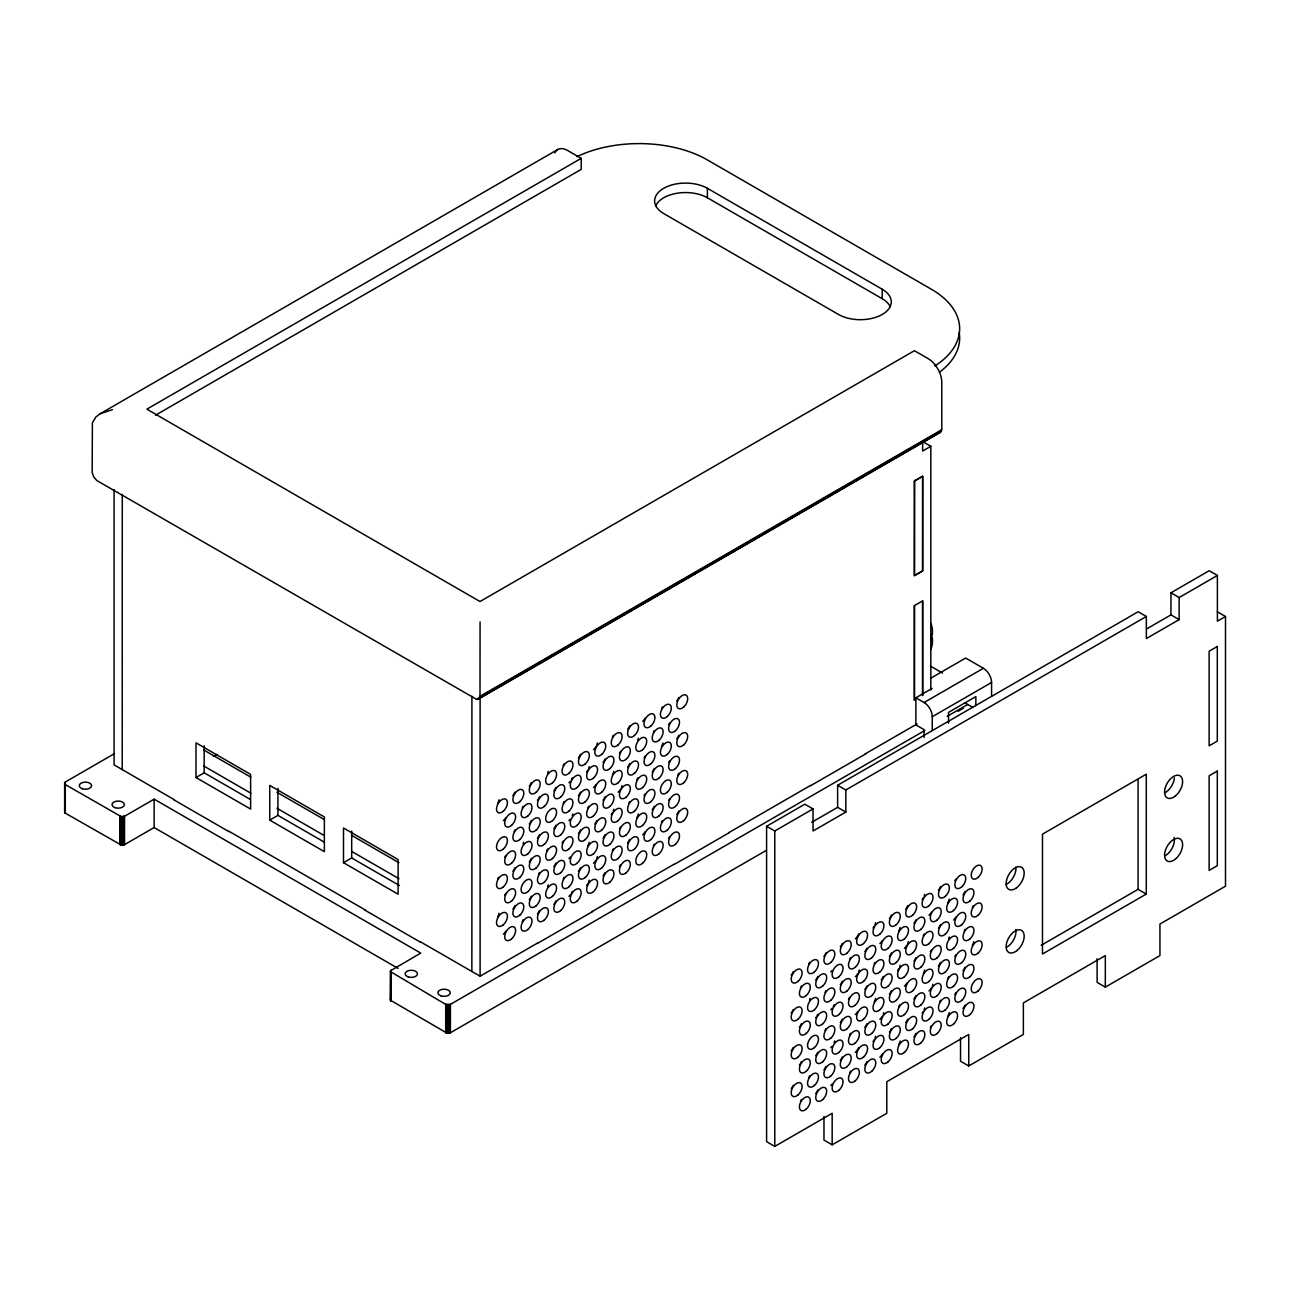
<?xml version="1.0" encoding="UTF-8"?>
<svg xmlns="http://www.w3.org/2000/svg" width="1290" height="1290" viewBox="0 0 1290 1290"><rect width="100%" height="100%" fill="white"/><g stroke="black" fill="none" stroke-linecap="round" stroke-linejoin="round"><path stroke-width="1.5" d="M557.828 149.463L100.152 413.751L95.815 417.025L92.396 422.846L92.171 472.414L93.718 476.945L96.863 480.557L476.687 699.422L478.929 698.729L480.009 696.342L480.074 621.941M823.971 1116.431L823.971 1140.086L832.163 1144.827L832.163 1113.286L774.79 1146.407L766.599 1141.666L766.599 826.261L804.847 804.186L813.039 808.911L813.039 830.986L845.821 812.071L845.821 789.98L1146.359 616.475L1146.359 638.55L1179.141 619.619L1179.141 597.544L1217.389 575.469L1217.389 621.2L1225.5 616.507L1225.5 886.182L1159.936 924.043L1159.936 955.584L1105.32 987.124L1097.113 982.383L1097.113 958.728M811.749 822.278L837.629 807.33L837.629 785.255L1138.167 611.734L1146.359 616.475M914.384 700.26L914.417 605.607L922.624 600.882L922.624 695.504L922.624 600.882M924.092 737.541L924.092 729.64L915.9 724.916L915.884 697.777L932.154 688.392M948.537 723.174L948.537 712.37L975.853 696.6L975.853 705.614M478.461 699.083L940.184 432.489L941.797 428.957L941.797 382.275A19.318 11.159 60 0 0 928.123 358.62L914.417 350.703L480.009 601.527L146.85 409.172L581.21 158.347L567.487 150.43A19.318 11.159 60 0 0 554.877 152.881M766.341 850.368L450.404 1032.758L447.05 1033.145L390.402 1000.218L390.66 970.693L420.734 953.084L154.139 799.171L124.904 816.038L121.179 816.618L64.79 784.256L65.629 781.821L114.439 753.65M390.37 999.927L391.176 998.573M65.016 810.668L65.306 813.151L121.179 845.014L124.533 844.627L154.139 827.551L398.078 968.403M155.558 415.17L581.21 169.377L581.21 158.347M213.479 756.456L216.946 754.44M195.983 777.531L250.615 809.072L250.615 774.371L195.983 742.83L195.983 777.531L204.175 772.807L250.276 799.413M480.009 696.342L941.748 429.747M479.88 697.068L941.603 430.489M476.687 699.422L941.377 431.134M477.332 699.438L941.055 431.682M269.739 820.118L324.37 851.658L324.37 816.957L269.739 785.417L269.739 820.118L277.931 815.377L324.032 841.999M930.816 689.844L930.816 446.324L922.656 451.032L922.656 441.099M343.495 862.688L398.11 894.228L398.11 859.543L343.495 828.003L343.495 862.688L351.686 857.963L399.481 885.553M931.219 677.927L965.662 658.045L983.383 668.284A11.594 6.692 60 0 1 991.575 682.475L991.575 696.261M915.884 697.777L924.075 702.518L983.383 668.284M419.976 941.539L480.106 976.207L537.462 943.103M592.094 911.546L674.041 864.236M728.673 832.695L810.62 785.384M865.251 753.844L917.013 723.964M537.462 943.409L592.642 911.546M674.041 864.558L729.221 832.695M810.62 785.707L865.8 753.844M932.267 730.495L932.267 716.708L991.575 682.475M947.199 716.321L967.694 704.501L972.579 707.323M924.914 730.446L450.404 1004.378L445.308 1004.184L390.37 971.547M958.035 711.322L963.259 708.307M1146.794 628.827L1170.949 614.895L1170.949 592.803L1209.181 570.728L1217.389 575.469M766.599 826.261L774.79 830.986L813.039 808.911M1041.207 945.28L1138.086 889.342L1146.278 894.067L1146.278 774.21L1042.481 834.146L1042.481 954.003L1146.278 894.067M832.163 1144.827L886.794 1113.286L886.794 1081.746L968.742 1034.435L968.742 1065.975L960.534 1061.235L960.534 1037.579M968.742 1065.975L1023.373 1034.435L1023.373 1002.894L1105.32 955.584L1105.32 987.124M100.152 413.751L112.407 409.672M940.184 432.489L938.411 432.843M707.388 188.308L882.215 289.25A30.912 17.834 0 0 1 882.215 314.47A30.912 17.834 0 0 1 838.5 314.47L663.689 213.543A30.912 17.834 0 0 1 663.689 188.308A30.912 17.834 0 0 1 707.388 188.308L707.388 197.773L882.215 298.7A30.912 17.834 0 0 1 890.213 306.697M922.624 441.599L930.816 446.324M1217.308 611.783L1225.5 616.507M1170.949 592.803L1179.141 597.544M1170.949 614.895L1179.141 619.619M930.364 666.027L942.506 673.041M964.452 702.631L967.694 704.501M837.629 785.255L845.821 789.98M837.629 807.33L845.821 812.071M203.739 749.99L250.792 777.16M276.931 792.254L323.983 819.408M351.864 835.501L398.9 862.671M203.836 766.034L250.873 793.205M277.011 808.298L324.064 835.452M351.944 851.561L398.997 878.716M174.134 799.606L114.084 764.889L114.084 489.652M228.765 831.147L365.344 909.998M173.795 799.8L228.975 831.663M365.006 910.192L420.185 942.055M1138.086 779.466L1138.086 889.342M914.417 605.607L914.417 700.228M882.215 289.25L882.215 298.7M774.79 830.986L774.79 1146.407M480.106 696.955L480.106 976.207M471.914 696.245L471.866 971.499M450.404 1004.378L450.404 1032.758M449.984 1004.539L449.984 1032.919M449.533 1004.668L449.533 1033.048M449.049 1004.765L449.049 1033.145M448.549 1004.813L448.549 1033.209M448.049 1004.846L448.049 1033.226M447.549 1004.813L447.549 1033.209M447.05 1004.765L447.05 1033.145M446.566 1004.668L446.566 1033.048M446.114 1004.539L446.114 1032.919M445.695 1004.378L445.695 1032.758M391.176 970.177L391.176 1001.282M390.886 970.419L390.886 1001.04M390.499 970.967L390.499 1000.508M351.686 830.97L351.686 857.963M277.931 788.4L277.931 815.377M204.175 745.813L204.175 772.807M154.139 799.171L154.139 827.551M124.533 816.231L124.533 844.627M124.098 816.393L124.098 844.789M123.647 816.522L123.647 844.918M123.179 816.618L123.179 845.014M122.679 816.683L122.679 845.063M122.276 494.393L122.227 769.646M122.179 816.699L122.179 845.079M121.663 816.683L121.663 845.063M121.179 816.618L121.179 845.014M120.696 816.522L120.696 844.918M120.244 816.393L120.244 844.789M119.825 816.231L119.825 844.627M65.306 784.755L65.306 813.151M65.016 782.288L65.016 812.91M64.79 782.546L64.79 812.635M64.629 782.82L64.629 812.361M924.075 702.518A11.594 6.692 60 0 1 932.267 716.708M932.219 637.695A65.677 37.91 0 0 1 930.912 649.193M930.912 623.328A65.677 37.91 0 0 1 930.912 639.743M678.782 697.503A7.724 4.467 -60 0 1 676.782 700.954M669.72 722.964A7.724 4.467 -60 0 1 668.591 724.609M662.383 706.952A7.724 4.467 -60 0 1 661.528 708.774M654.191 730.608A7.724 4.467 -60 0 1 653.321 732.43M645.129 718.224A7.724 4.467 -60 0 1 642.678 721.271M638.356 738.235A7.724 4.467 -60 0 1 637.808 740.073M629.617 725.883A7.724 4.467 -60 0 1 627.617 729.35M620.554 751.344A7.724 4.467 -60 0 1 619.41 753.005M605.026 759.004A7.724 4.467 -60 0 1 603.027 762.471M613.218 735.348A7.724 4.467 -60 0 1 612.347 737.154M589.175 766.631A7.724 4.467 -60 0 1 588.643 768.469M587.772 770.275A7.724 4.467 -60 0 1 586.644 771.92M597.383 742.976A7.724 4.467 -60 0 1 596.835 744.814M595.964 746.62A7.724 4.467 -60 0 1 593.513 749.667M580.435 754.263A7.724 4.467 -60 0 1 578.436 757.73M572.244 777.935A7.724 4.467 -60 0 1 571.373 779.74M570.245 781.385A7.724 4.467 -60 0 1 568.938 782.788M555.861 787.384A7.724 4.467 -60 0 1 553.862 790.851M564.053 763.728A7.724 4.467 -60 0 1 563.182 765.534M539.462 796.849A7.724 4.467 -60 0 1 537.462 800.316M548.218 771.356A7.724 4.467 -60 0 1 547.669 773.194M531.27 782.659A7.724 4.467 -60 0 1 529.271 786.126M523.079 806.315A7.724 4.467 -60 0 1 522.208 808.121M514.887 792.125A7.724 4.467 -60 0 1 512.888 795.575M505.825 817.586A7.724 4.467 -60 0 1 503.374 820.634M499.037 799.752A7.724 4.467 -60 0 1 497.634 803.396M505.825 855.431A7.724 4.467 -60 0 1 504.696 857.092M514.887 829.97A7.724 4.467 -60 0 1 514.017 831.776M523.627 842.322A7.724 4.467 -60 0 1 523.079 844.16M531.27 820.505A7.724 4.467 -60 0 1 529.271 823.971M539.462 834.694A7.724 4.467 -60 0 1 537.462 838.161M555.861 825.245A7.724 4.467 -60 0 1 553.862 828.696M564.053 801.59A7.724 4.467 -60 0 1 563.182 803.396M572.792 813.942A7.724 4.467 -60 0 1 572.244 815.78M570.245 819.247A7.724 4.467 -60 0 1 568.938 820.634M580.435 792.125A7.724 4.467 -60 0 1 578.436 795.591M588.643 806.315A7.724 4.467 -60 0 1 587.772 808.121M595.964 784.465A7.724 4.467 -60 0 1 593.513 787.513M605.026 796.849A7.724 4.467 -60 0 1 603.027 800.316M613.766 771.356A7.724 4.467 -60 0 1 612.347 775M621.957 785.546A7.724 4.467 -60 0 1 621.409 787.384M620.554 789.19A7.724 4.467 -60 0 1 618.104 792.237M629.617 763.728A7.724 4.467 -60 0 1 627.617 767.195M637.808 777.935A7.724 4.467 -60 0 1 636.938 779.74M645.129 756.085A7.724 4.467 -60 0 1 644 757.73M654.191 768.469A7.724 4.467 -60 0 1 652.192 771.936M662.931 742.976A7.724 4.467 -60 0 1 661.528 746.62M669.72 760.81A7.724 4.467 -60 0 1 668.591 762.471M678.782 735.348A7.724 4.467 -60 0 1 676.782 738.815M498.504 877.281A7.724 4.467 -60 0 1 497.634 879.087M505.825 893.277A7.724 4.467 -60 0 1 504.696 894.938M514.887 867.815A7.724 4.467 -60 0 1 512.888 871.282M531.27 858.35A7.724 4.467 -60 0 1 529.271 861.817M539.462 872.556A7.724 4.467 -60 0 1 538.607 874.362M547.669 848.901A7.724 4.467 -60 0 1 546.799 850.707M555.861 863.091A7.724 4.467 -60 0 1 553.862 866.558M563.182 841.241A7.724 4.467 -60 0 1 562.053 842.902M570.245 857.092A7.724 4.467 -60 0 1 568.938 858.479M580.435 829.97A7.724 4.467 -60 0 1 578.436 833.437M589.175 842.322A7.724 4.467 -60 0 1 587.772 845.966M596.835 820.505A7.724 4.467 -60 0 1 594.835 823.971M605.026 834.694A7.724 4.467 -60 0 1 603.027 838.161M613.766 809.201A7.724 4.467 -60 0 1 613.218 811.039M612.347 812.845A7.724 4.467 -60 0 1 611.218 814.506M620.554 827.051A7.724 4.467 -60 0 1 619.41 828.696M629.617 801.59A7.724 4.467 -60 0 1 628.746 803.396M638.356 813.942A7.724 4.467 -60 0 1 636.938 817.586M645.129 793.931A7.724 4.467 -60 0 1 644 795.591M654.191 806.315A7.724 4.467 -60 0 1 652.192 809.781M669.72 798.655A7.724 4.467 -60 0 1 668.591 800.316M678.782 773.194A7.724 4.467 -60 0 1 677.911 775M499.037 913.288A7.724 4.467 -60 0 1 497.634 916.932M505.825 931.138A7.724 4.467 -60 0 1 503.374 934.186M514.887 905.661A7.724 4.467 -60 0 1 512.888 909.127M523.079 919.867A7.724 4.467 -60 0 1 522.208 921.673M531.27 896.211A7.724 4.467 -60 0 1 529.271 899.662M539.462 910.401A7.724 4.467 -60 0 1 537.462 913.868M548.218 884.908A7.724 4.467 -60 0 1 547.669 886.746M555.861 900.936A7.724 4.467 -60 0 1 553.862 904.403M564.053 877.281A7.724 4.467 -60 0 1 563.182 879.087M572.244 891.471A7.724 4.467 -60 0 1 571.373 893.277M570.245 894.938A7.724 4.467 -60 0 1 568.938 896.324M580.435 867.815A7.724 4.467 -60 0 1 578.436 871.282M589.175 880.183A7.724 4.467 -60 0 1 588.643 882.005M587.772 883.827A7.724 4.467 -60 0 1 586.644 885.472M597.383 856.528A7.724 4.467 -60 0 1 596.835 858.35M595.964 860.172A7.724 4.467 -60 0 1 593.513 863.204M605.026 872.556A7.724 4.467 -60 0 1 603.027 876.007M613.218 848.901A7.724 4.467 -60 0 1 612.347 850.707M620.554 864.897A7.724 4.467 -60 0 1 619.41 866.558M629.617 839.435A7.724 4.467 -60 0 1 627.617 842.902M645.129 831.776A7.724 4.467 -60 0 1 642.678 834.824M654.191 844.16A7.724 4.467 -60 0 1 653.321 845.966M662.383 820.505A7.724 4.467 -60 0 1 661.528 822.31M669.72 836.517A7.724 4.467 -60 0 1 668.591 838.161M678.782 811.039A7.724 4.467 -60 0 1 676.782 814.506M655.691 205.771A30.912 17.834 0 0 1 707.388 197.773M934.847 365.973A96.589 55.76 0 0 0 931.364 289.234L707.388 159.928A96.573 55.76 0 0 0 577.033 156.638M959.18 332.659A96.589 55.76 0 0 1 939.701 372.068M1015.811 929.51A12.755 7.353 -60 0 1 1006.394 947.376M1174.126 837.5A12.755 7.353 -60 0 1 1165.37 855.609M1174.384 777.806A12.755 7.353 -60 0 1 1164.628 792.915M1015.907 867.025A12.755 7.353 -60 0 1 1005.829 884.553M793.189 971.773A7.724 4.467 -60 0 1 791.189 975.24M809.556 962.324A7.724 4.467 -60 0 1 808.685 964.13M825.906 952.875A7.724 4.467 -60 0 1 823.907 956.342M875.555 922.689A7.724 4.467 -60 0 1 875.007 924.527M874.136 926.333A7.724 4.467 -60 0 1 873.007 927.994M891.374 915.078A7.724 4.467 -60 0 1 889.374 918.544M907.741 905.628A7.724 4.467 -60 0 1 905.741 909.095M891.374 990.785A7.724 4.467 -60 0 1 889.374 994.251M875.555 998.395A7.724 4.467 -60 0 1 874.136 1002.04M858.64 933.976A7.724 4.467 -60 0 1 855.318 938.83M842.273 943.425A7.724 4.467 -60 0 1 840.274 946.892M940.458 886.746A7.724 4.467 -60 0 1 938.459 890.197M801.38 1023.808A7.724 4.467 -60 0 1 799.381 1027.275M875.007 962.372A7.724 4.467 -60 0 1 874.136 964.194M793.189 1047.464A7.724 4.467 -60 0 1 791.189 1050.931M955.955 879.103A7.724 4.467 -60 0 1 954.826 880.748M817.747 1014.359A7.724 4.467 -60 0 1 815.748 1017.826M849.61 997.283A7.724 4.467 -60 0 1 848.481 998.928M834.114 1004.91A7.724 4.467 -60 0 1 833.243 1006.732M832.115 1008.377A7.724 4.467 -60 0 1 830.792 1009.764M900.114 965.291A7.724 4.467 -60 0 1 899.565 967.129M898.695 968.935A7.724 4.467 -60 0 1 897.566 970.596M866.832 986.028A7.724 4.467 -60 0 1 864.832 989.478M915.932 957.68A7.724 4.467 -60 0 1 913.933 961.147M931.428 950.037A7.724 4.467 -60 0 1 930.3 951.698M883.199 976.578A7.724 4.467 -60 0 1 881.199 980.029M949.198 936.943A7.724 4.467 -60 0 1 948.666 938.781M965.017 929.332A7.724 4.467 -60 0 1 964.162 931.138M842.273 1019.132A7.724 4.467 -60 0 1 840.274 1022.583M857.769 1011.489A7.724 4.467 -60 0 1 855.318 1014.537M908.289 941.652A7.724 4.467 -60 0 1 907.741 943.49M906.87 945.296A7.724 4.467 -60 0 1 904.419 948.344M810.088 998.331A7.724 4.467 -60 0 1 809.556 1000.169M825.906 990.72A7.724 4.467 -60 0 1 825.052 992.526M842.273 981.271A7.724 4.467 -60 0 1 840.274 984.738M859.188 969.983A7.724 4.467 -60 0 1 858.64 971.821M857.769 973.627A7.724 4.467 -60 0 1 855.318 976.675M882.328 940.539A7.724 4.467 -60 0 1 879.877 943.57M866.832 948.166A7.724 4.467 -60 0 1 864.832 951.633M850.481 957.615A7.724 4.467 -60 0 1 849.61 959.421M940.458 924.591A7.724 4.467 -60 0 1 938.459 928.058M955.955 916.948A7.724 4.467 -60 0 1 953.52 919.996M825.906 1028.565A7.724 4.467 -60 0 1 825.052 1030.388M973.192 905.693A7.724 4.467 -60 0 1 972.321 907.499M793.189 1009.619A7.724 4.467 -60 0 1 791.189 1013.085M891.374 952.939A7.724 4.467 -60 0 1 889.374 956.39M924.108 934.041A7.724 4.467 -60 0 1 923.237 935.847M801.38 985.963A7.724 4.467 -60 0 1 800.51 987.769M817.747 976.514A7.724 4.467 -60 0 1 815.748 979.981M832.115 970.532A7.724 4.467 -60 0 1 830.792 971.918M900.114 927.445A7.724 4.467 -60 0 1 898.695 931.09M915.932 919.835A7.724 4.467 -60 0 1 913.933 923.285M931.428 912.191A7.724 4.467 -60 0 1 928.977 915.239M924.64 894.357A7.724 4.467 -60 0 1 924.108 896.179M923.237 898.001A7.724 4.467 -60 0 1 922.108 899.646M949.198 899.098A7.724 4.467 -60 0 1 947.795 902.742M965.017 891.487A7.724 4.467 -60 0 1 963.017 894.954M906.87 983.141A7.724 4.467 -60 0 1 904.419 986.189M924.64 970.048A7.724 4.467 -60 0 1 923.237 973.692M940.458 962.437A7.724 4.467 -60 0 1 938.459 965.904M955.955 954.793A7.724 4.467 -60 0 1 954.826 956.454M973.74 941.7A7.724 4.467 -60 0 1 972.321 945.344M965.017 967.178A7.724 4.467 -60 0 1 963.017 970.644M948.666 976.627A7.724 4.467 -60 0 1 947.795 978.433M932.847 984.238A7.724 4.467 -60 0 1 932.299 986.076M931.428 987.882A7.724 4.467 -60 0 1 928.977 990.93M915.932 995.525A7.724 4.467 -60 0 1 913.933 998.992M899.565 1004.975A7.724 4.467 -60 0 1 898.695 1006.781M883.747 1012.586A7.724 4.467 -60 0 1 883.199 1014.424M882.328 1016.23A7.724 4.467 -60 0 1 879.877 1019.277M866.832 1023.873A7.724 4.467 -60 0 1 864.832 1027.34M850.481 1033.322A7.724 4.467 -60 0 1 849.61 1035.128M834.662 1040.933A7.724 4.467 -60 0 1 834.114 1042.772M832.115 1046.222A7.724 4.467 -60 0 1 830.792 1047.625M817.747 1052.221A7.724 4.467 -60 0 1 815.748 1055.671M801.38 1061.67A7.724 4.467 -60 0 1 799.381 1065.121M793.189 1085.325A7.724 4.467 -60 0 1 791.189 1088.776M809.556 1075.876A7.724 4.467 -60 0 1 808.685 1077.682M825.906 1066.427A7.724 4.467 -60 0 1 823.907 1069.894M842.273 1056.978A7.724 4.467 -60 0 1 840.274 1060.445M858.64 1047.528A7.724 4.467 -60 0 1 855.318 1052.382M875.555 1036.241A7.724 4.467 -60 0 1 875.007 1038.079M874.136 1039.885A7.724 4.467 -60 0 1 873.007 1041.546M891.374 1028.63A7.724 4.467 -60 0 1 889.374 1032.097M907.741 1019.181A7.724 4.467 -60 0 1 905.741 1022.648M924.64 1007.893A7.724 4.467 -60 0 1 924.108 1009.731M923.237 1011.537A7.724 4.467 -60 0 1 922.108 1013.198M940.458 1000.282A7.724 4.467 -60 0 1 939.604 1002.088M955.955 992.639A7.724 4.467 -60 0 1 954.826 994.3M965.017 1005.039A7.724 4.467 -60 0 1 963.017 1008.49M949.198 1012.65A7.724 4.467 -60 0 1 947.795 1016.294M931.428 1025.744A7.724 4.467 -60 0 1 930.3 1027.388M915.932 1033.371A7.724 4.467 -60 0 1 913.933 1036.838M900.114 1040.982A7.724 4.467 -60 0 1 898.695 1044.626M882.328 1054.075A7.724 4.467 -60 0 1 879.877 1057.123M866.832 1061.718A7.724 4.467 -60 0 1 864.832 1065.185M850.481 1071.168A7.724 4.467 -60 0 1 849.61 1072.974M832.115 1084.084A7.724 4.467 -60 0 1 830.792 1085.47M817.747 1090.066A7.724 4.467 -60 0 1 815.748 1093.533M801.38 1099.515A7.724 4.467 -60 0 1 800.51 1101.321M914.481 480.976L914.433 575.63L922.624 570.906L922.673 476.252L914.481 480.976L914.417 575.646L922.624 570.906L922.624 476.284L914.417 481.025M1217.308 646.484L1209.117 651.208L1209.117 745.83L1217.308 741.105L1217.308 646.484M1217.308 771.065L1209.117 775.79L1209.117 870.411L1217.308 865.687L1217.308 771.065M115.116 807.701A6.176 3.564 0 0 0 124.388 804.605A6.176 3.564 0 0 0 115.116 801.525A6.176 3.564 0 0 0 115.116 807.701M82.35 788.771A6.176 3.564 0 0 0 91.622 785.691A6.176 3.564 0 0 0 82.35 782.595A6.176 3.564 0 0 0 82.35 788.771M441.003 995.848A6.176 3.564 0 0 0 450.275 992.752A6.176 3.564 0 0 0 441.003 989.656A6.176 3.564 0 0 0 441.003 995.848M408.221 976.917A6.176 3.564 0 0 0 417.492 973.821A6.176 3.564 0 0 0 408.221 970.741A6.176 3.564 0 0 0 408.221 976.917M683.652 707.081A7.724 4.467 -60 0 0 686.103 695.116A7.724 4.467 -60 0 0 676.96 703.227A7.724 4.467 -60 0 0 683.652 707.081M667.269 716.547A7.724 4.467 -60 0 0 669.72 704.582A7.724 4.467 -60 0 0 660.577 712.677A7.724 4.467 -60 0 0 667.269 716.547M650.87 726.012A7.724 4.467 -60 0 0 653.321 714.047A7.724 4.467 -60 0 0 644.194 722.142A7.724 4.467 -60 0 0 650.87 726.012M634.487 735.477A7.724 4.467 -60 0 0 636.938 723.497A7.724 4.467 -60 0 0 627.795 731.607A7.724 4.467 -60 0 0 634.487 735.477M618.104 744.927A7.724 4.467 -60 0 0 620.554 732.962A7.724 4.467 -60 0 0 611.412 741.073A7.724 4.467 -60 0 0 618.104 744.927M601.704 754.392A7.724 4.467 -60 0 0 604.155 742.427A7.724 4.467 -60 0 0 595.013 750.538A7.724 4.467 -60 0 0 601.704 754.392M585.321 763.857A7.724 4.467 -60 0 0 587.772 751.893A7.724 4.467 -60 0 0 578.63 759.987A7.724 4.467 -60 0 0 585.321 763.857M568.938 773.323A7.724 4.467 -60 0 0 571.373 761.358A7.724 4.467 -60 0 0 562.247 769.453A7.724 4.467 -60 0 0 568.938 773.323M552.539 782.788A7.724 4.467 -60 0 0 554.99 770.807A7.724 4.467 -60 0 0 545.847 778.918A7.724 4.467 -60 0 0 552.539 782.788M536.156 792.237A7.724 4.467 -60 0 0 538.607 780.273A7.724 4.467 -60 0 0 529.464 788.384A7.724 4.467 -60 0 0 536.156 792.237M519.757 801.703A7.724 4.467 -60 0 0 522.208 789.738A7.724 4.467 -60 0 0 513.065 797.849A7.724 4.467 -60 0 0 519.757 801.703M503.374 811.168A7.724 4.467 -60 0 0 505.825 799.203A7.724 4.467 -60 0 0 496.682 807.298A7.724 4.467 -60 0 0 503.374 811.168M511.566 825.358A7.724 4.467 -60 0 0 514.017 813.393A7.724 4.467 -60 0 0 504.874 821.504A7.724 4.467 -60 0 0 511.566 825.358M527.965 815.893A7.724 4.467 -60 0 0 530.4 803.928A7.724 4.467 -60 0 0 521.273 812.039A7.724 4.467 -60 0 0 527.965 815.893M544.348 806.444A7.724 4.467 -60 0 0 546.799 794.463A7.724 4.467 -60 0 0 537.656 802.574A7.724 4.467 -60 0 0 544.348 806.444M560.731 796.978A7.724 4.467 -60 0 0 563.182 785.013A7.724 4.467 -60 0 0 554.039 793.108A7.724 4.467 -60 0 0 560.731 796.978M577.13 787.513A7.724 4.467 -60 0 0 579.581 775.548A7.724 4.467 -60 0 0 570.438 783.643A7.724 4.467 -60 0 0 577.13 787.513M593.513 778.047A7.724 4.467 -60 0 0 595.964 766.083A7.724 4.467 -60 0 0 586.821 774.194A7.724 4.467 -60 0 0 593.513 778.047M609.912 768.582A7.724 4.467 -60 0 0 612.347 756.617A7.724 4.467 -60 0 0 603.22 764.728A7.724 4.467 -60 0 0 609.912 768.582M626.295 759.133A7.724 4.467 -60 0 0 628.746 747.152A7.724 4.467 -60 0 0 619.603 755.263A7.724 4.467 -60 0 0 626.295 759.133M642.678 749.667A7.724 4.467 -60 0 0 645.129 737.703A7.724 4.467 -60 0 0 635.986 745.797A7.724 4.467 -60 0 0 642.678 749.667M659.077 740.202A7.724 4.467 -60 0 0 661.528 728.237A7.724 4.467 -60 0 0 652.385 736.332A7.724 4.467 -60 0 0 659.077 740.202M675.46 730.737A7.724 4.467 -60 0 0 677.911 718.772A7.724 4.467 -60 0 0 668.768 726.883A7.724 4.467 -60 0 0 675.46 730.737M683.652 744.927A7.724 4.467 -60 0 0 686.103 732.962A7.724 4.467 -60 0 0 676.96 741.073A7.724 4.467 -60 0 0 683.652 744.927M667.269 754.392A7.724 4.467 -60 0 0 669.72 742.427A7.724 4.467 -60 0 0 660.577 750.538A7.724 4.467 -60 0 0 667.269 754.392M650.87 763.857A7.724 4.467 -60 0 0 653.321 751.893A7.724 4.467 -60 0 0 644.194 759.987A7.724 4.467 -60 0 0 650.87 763.857M634.487 773.323A7.724 4.467 -60 0 0 636.938 761.358A7.724 4.467 -60 0 0 627.795 769.453A7.724 4.467 -60 0 0 634.487 773.323M618.104 782.788A7.724 4.467 -60 0 0 620.554 770.807A7.724 4.467 -60 0 0 611.412 778.918A7.724 4.467 -60 0 0 618.104 782.788M601.704 792.237A7.724 4.467 -60 0 0 604.155 780.273A7.724 4.467 -60 0 0 595.013 788.384A7.724 4.467 -60 0 0 601.704 792.237M585.321 801.703A7.724 4.467 -60 0 0 587.772 789.738A7.724 4.467 -60 0 0 578.63 797.849A7.724 4.467 -60 0 0 585.321 801.703M568.938 811.168A7.724 4.467 -60 0 0 571.373 799.203A7.724 4.467 -60 0 0 562.247 807.298A7.724 4.467 -60 0 0 568.938 811.168M552.539 820.634A7.724 4.467 -60 0 0 554.99 808.669A7.724 4.467 -60 0 0 545.847 816.764A7.724 4.467 -60 0 0 552.539 820.634M536.156 830.099A7.724 4.467 -60 0 0 538.607 818.118A7.724 4.467 -60 0 0 529.464 826.229A7.724 4.467 -60 0 0 536.156 830.099M519.757 839.548A7.724 4.467 -60 0 0 522.208 827.583A7.724 4.467 -60 0 0 513.065 835.694A7.724 4.467 -60 0 0 519.757 839.548M503.374 849.014A7.724 4.467 -60 0 0 505.825 837.049A7.724 4.467 -60 0 0 496.682 845.16A7.724 4.467 -60 0 0 503.374 849.014M511.566 863.204A7.724 4.467 -60 0 0 514.017 851.239A7.724 4.467 -60 0 0 504.874 859.35A7.724 4.467 -60 0 0 511.566 863.204M527.965 853.754A7.724 4.467 -60 0 0 530.4 841.773A7.724 4.467 -60 0 0 521.273 849.884A7.724 4.467 -60 0 0 527.965 853.754M544.348 844.289A7.724 4.467 -60 0 0 546.799 832.324A7.724 4.467 -60 0 0 537.656 840.419A7.724 4.467 -60 0 0 544.348 844.289M560.731 834.824A7.724 4.467 -60 0 0 563.182 822.859A7.724 4.467 -60 0 0 554.039 830.954A7.724 4.467 -60 0 0 560.731 834.824M577.13 825.358A7.724 4.467 -60 0 0 579.581 813.393A7.724 4.467 -60 0 0 570.438 821.504A7.724 4.467 -60 0 0 577.13 825.358M593.513 815.893A7.724 4.467 -60 0 0 595.964 803.928A7.724 4.467 -60 0 0 586.821 812.039A7.724 4.467 -60 0 0 593.513 815.893M609.912 806.444A7.724 4.467 -60 0 0 612.347 794.463A7.724 4.467 -60 0 0 603.22 802.574A7.724 4.467 -60 0 0 609.912 806.444M626.295 796.978A7.724 4.467 -60 0 0 628.746 785.013A7.724 4.467 -60 0 0 619.603 793.108A7.724 4.467 -60 0 0 626.295 796.978M642.678 787.513A7.724 4.467 -60 0 0 645.129 775.548A7.724 4.467 -60 0 0 635.986 783.643A7.724 4.467 -60 0 0 642.678 787.513M659.077 778.047A7.724 4.467 -60 0 0 661.528 766.083A7.724 4.467 -60 0 0 652.385 774.194A7.724 4.467 -60 0 0 659.077 778.047M675.46 768.582A7.724 4.467 -60 0 0 677.911 756.617A7.724 4.467 -60 0 0 668.768 764.728A7.724 4.467 -60 0 0 675.46 768.582M683.652 782.788A7.724 4.467 -60 0 0 686.103 770.807A7.724 4.467 -60 0 0 676.96 778.918A7.724 4.467 -60 0 0 683.652 782.788M667.269 792.237A7.724 4.467 -60 0 0 669.72 780.273A7.724 4.467 -60 0 0 660.577 788.384A7.724 4.467 -60 0 0 667.269 792.237M650.87 801.703A7.724 4.467 -60 0 0 653.321 789.738A7.724 4.467 -60 0 0 644.194 797.849A7.724 4.467 -60 0 0 650.87 801.703M634.487 811.168A7.724 4.467 -60 0 0 636.938 799.203A7.724 4.467 -60 0 0 627.795 807.298A7.724 4.467 -60 0 0 634.487 811.168M618.104 820.634A7.724 4.467 -60 0 0 620.554 808.669A7.724 4.467 -60 0 0 611.412 816.764A7.724 4.467 -60 0 0 618.104 820.634M601.704 830.099A7.724 4.467 -60 0 0 604.155 818.118A7.724 4.467 -60 0 0 595.013 826.229A7.724 4.467 -60 0 0 601.704 830.099M585.321 839.548A7.724 4.467 -60 0 0 587.772 827.583A7.724 4.467 -60 0 0 578.63 835.694A7.724 4.467 -60 0 0 585.321 839.548M568.938 849.014A7.724 4.467 -60 0 0 571.373 837.049A7.724 4.467 -60 0 0 562.247 845.16A7.724 4.467 -60 0 0 568.938 849.014M552.539 858.479A7.724 4.467 -60 0 0 554.99 846.514A7.724 4.467 -60 0 0 545.847 854.609A7.724 4.467 -60 0 0 552.539 858.479M536.156 867.944A7.724 4.467 -60 0 0 538.607 855.98A7.724 4.467 -60 0 0 529.464 864.074A7.724 4.467 -60 0 0 536.156 867.944M519.757 877.41A7.724 4.467 -60 0 0 522.208 865.429A7.724 4.467 -60 0 0 513.065 873.54A7.724 4.467 -60 0 0 519.757 877.41M503.374 886.859A7.724 4.467 -60 0 0 505.825 874.894A7.724 4.467 -60 0 0 496.682 883.005A7.724 4.467 -60 0 0 503.374 886.859M511.566 901.065A7.724 4.467 -60 0 0 514.017 889.084A7.724 4.467 -60 0 0 504.874 897.195A7.724 4.467 -60 0 0 511.566 901.065M527.965 891.6A7.724 4.467 -60 0 0 530.4 879.635A7.724 4.467 -60 0 0 521.273 887.73A7.724 4.467 -60 0 0 527.965 891.6M544.348 882.134A7.724 4.467 -60 0 0 546.799 870.169A7.724 4.467 -60 0 0 537.656 878.264A7.724 4.467 -60 0 0 544.348 882.134M560.731 872.669A7.724 4.467 -60 0 0 563.182 860.704A7.724 4.467 -60 0 0 554.039 868.815A7.724 4.467 -60 0 0 560.731 872.669M577.13 863.204A7.724 4.467 -60 0 0 579.581 851.239A7.724 4.467 -60 0 0 570.438 859.35A7.724 4.467 -60 0 0 577.13 863.204M593.513 853.754A7.724 4.467 -60 0 0 595.964 841.773A7.724 4.467 -60 0 0 586.821 849.884A7.724 4.467 -60 0 0 593.513 853.754M609.912 844.289A7.724 4.467 -60 0 0 612.347 832.324A7.724 4.467 -60 0 0 603.22 840.419A7.724 4.467 -60 0 0 609.912 844.289M626.295 834.824A7.724 4.467 -60 0 0 628.746 822.859A7.724 4.467 -60 0 0 619.603 830.954A7.724 4.467 -60 0 0 626.295 834.824M642.678 825.358A7.724 4.467 -60 0 0 645.129 813.393A7.724 4.467 -60 0 0 635.986 821.504A7.724 4.467 -60 0 0 642.678 825.358M659.077 815.893A7.724 4.467 -60 0 0 661.528 803.928A7.724 4.467 -60 0 0 652.385 812.039A7.724 4.467 -60 0 0 659.077 815.893M675.46 806.444A7.724 4.467 -60 0 0 677.911 794.463A7.724 4.467 -60 0 0 668.768 802.574A7.724 4.467 -60 0 0 675.46 806.444M683.652 820.634A7.724 4.467 -60 0 0 686.103 808.669A7.724 4.467 -60 0 0 676.96 816.764A7.724 4.467 -60 0 0 683.652 820.634M667.269 830.099A7.724 4.467 -60 0 0 669.72 818.118A7.724 4.467 -60 0 0 660.577 826.229A7.724 4.467 -60 0 0 667.269 830.099M650.87 839.548A7.724 4.467 -60 0 0 653.321 827.583A7.724 4.467 -60 0 0 644.194 835.694A7.724 4.467 -60 0 0 650.87 839.548M634.487 849.014A7.724 4.467 -60 0 0 636.938 837.049A7.724 4.467 -60 0 0 627.795 845.16A7.724 4.467 -60 0 0 634.487 849.014M618.104 858.479A7.724 4.467 -60 0 0 620.554 846.514A7.724 4.467 -60 0 0 611.412 854.625A7.724 4.467 -60 0 0 618.104 858.479M601.704 867.944A7.724 4.467 -60 0 0 604.155 855.98A7.724 4.467 -60 0 0 595.013 864.074A7.724 4.467 -60 0 0 601.704 867.944M585.321 877.41A7.724 4.467 -60 0 0 587.772 865.429A7.724 4.467 -60 0 0 578.63 873.54A7.724 4.467 -60 0 0 585.321 877.41M568.938 886.859A7.724 4.467 -60 0 0 571.373 874.894A7.724 4.467 -60 0 0 562.247 883.005A7.724 4.467 -60 0 0 568.938 886.859M552.539 896.324A7.724 4.467 -60 0 0 554.99 884.36A7.724 4.467 -60 0 0 545.847 892.47A7.724 4.467 -60 0 0 552.539 896.324M536.156 905.79A7.724 4.467 -60 0 0 538.607 893.825A7.724 4.467 -60 0 0 529.464 901.936A7.724 4.467 -60 0 0 536.156 905.79M519.757 915.255A7.724 4.467 -60 0 0 522.208 903.29A7.724 4.467 -60 0 0 513.065 911.385A7.724 4.467 -60 0 0 519.757 915.255M503.374 924.72A7.724 4.467 -60 0 0 505.825 912.756A7.724 4.467 -60 0 0 496.682 920.85A7.724 4.467 -60 0 0 503.374 924.72M511.566 938.91A7.724 4.467 -60 0 0 514.017 926.946A7.724 4.467 -60 0 0 504.874 935.04A7.724 4.467 -60 0 0 511.566 938.91M527.965 929.445A7.724 4.467 -60 0 0 530.4 917.48A7.724 4.467 -60 0 0 521.273 925.591A7.724 4.467 -60 0 0 527.965 929.445M544.348 919.98A7.724 4.467 -60 0 0 546.799 908.015A7.724 4.467 -60 0 0 537.656 916.126A7.724 4.467 -60 0 0 544.348 919.98M560.731 910.53A7.724 4.467 -60 0 0 563.182 898.55A7.724 4.467 -60 0 0 554.039 906.66A7.724 4.467 -60 0 0 560.731 910.53M577.13 901.065A7.724 4.467 -60 0 0 579.581 889.1A7.724 4.467 -60 0 0 570.438 897.195A7.724 4.467 -60 0 0 577.13 901.065M593.513 891.6A7.724 4.467 -60 0 0 595.964 879.635A7.724 4.467 -60 0 0 586.821 887.73A7.724 4.467 -60 0 0 593.513 891.6M609.912 882.134A7.724 4.467 -60 0 0 612.347 870.169A7.724 4.467 -60 0 0 603.22 878.28A7.724 4.467 -60 0 0 609.912 882.134M626.295 872.669A7.724 4.467 -60 0 0 628.746 860.704A7.724 4.467 -60 0 0 619.603 868.815A7.724 4.467 -60 0 0 626.295 872.669M642.678 863.204A7.724 4.467 -60 0 0 645.129 851.239A7.724 4.467 -60 0 0 635.986 859.35A7.724 4.467 -60 0 0 642.678 863.204M659.077 853.754A7.724 4.467 -60 0 0 661.528 841.773A7.724 4.467 -60 0 0 652.385 849.884A7.724 4.467 -60 0 0 659.077 853.754M675.46 844.289A7.724 4.467 -60 0 0 677.911 832.324A7.724 4.467 -60 0 0 668.768 840.419A7.724 4.467 -60 0 0 675.46 844.289M969.903 976.772A7.724 4.467 -60 0 0 972.354 964.807A7.724 4.467 -60 0 0 963.211 972.902A7.724 4.467 -60 0 0 969.903 976.772M953.536 986.221A7.724 4.467 -60 0 0 955.987 974.256A7.724 4.467 -60 0 0 946.844 982.351A7.724 4.467 -60 0 0 953.536 986.221M920.802 1005.12A7.724 4.467 -60 0 0 923.253 993.139A7.724 4.467 -60 0 0 914.11 1001.25A7.724 4.467 -60 0 0 920.802 1005.12M912.611 990.913A7.724 4.467 -60 0 0 915.062 978.949A7.724 4.467 -60 0 0 905.919 987.06A7.724 4.467 -60 0 0 912.611 990.913M806.25 1071.248A7.724 4.467 -60 0 0 808.701 1059.284A7.724 4.467 -60 0 0 799.574 1067.378A7.724 4.467 -60 0 0 806.25 1071.248M855.351 1042.9A7.724 4.467 -60 0 0 857.802 1030.936A7.724 4.467 -60 0 0 848.659 1039.047A7.724 4.467 -60 0 0 855.351 1042.9M928.977 981.464A7.724 4.467 -60 0 0 931.428 969.5A7.724 4.467 -60 0 0 922.286 977.61A7.724 4.467 -60 0 0 928.977 981.464M961.711 962.582A7.724 4.467 -60 0 0 964.162 950.601A7.724 4.467 -60 0 0 955.019 958.712A7.724 4.467 -60 0 0 961.711 962.582M904.451 1014.553A7.724 4.467 -60 0 0 906.886 1002.588A7.724 4.467 -60 0 0 897.759 1010.699A7.724 4.467 -60 0 0 904.451 1014.553M888.084 1024.002A7.724 4.467 -60 0 0 890.535 1012.037A7.724 4.467 -60 0 0 881.393 1020.148A7.724 4.467 -60 0 0 888.084 1024.002M838.984 1052.35A7.724 4.467 -60 0 0 841.435 1040.385A7.724 4.467 -60 0 0 832.292 1048.496A7.724 4.467 -60 0 0 838.984 1052.35M945.344 972.015A7.724 4.467 -60 0 0 947.795 960.05A7.724 4.467 -60 0 0 938.652 968.161A7.724 4.467 -60 0 0 945.344 972.015M978.078 953.133A7.724 4.467 -60 0 0 980.513 941.152A7.724 4.467 -60 0 0 971.386 949.263A7.724 4.467 -60 0 0 978.078 953.133M822.617 1061.799A7.724 4.467 -60 0 0 825.068 1049.834A7.724 4.467 -60 0 0 815.925 1057.929A7.724 4.467 -60 0 0 822.617 1061.799M937.169 995.67A7.724 4.467 -60 0 0 939.62 983.689A7.724 4.467 -60 0 0 930.477 991.8A7.724 4.467 -60 0 0 937.169 995.67M871.718 1033.451A7.724 4.467 -60 0 0 874.168 1021.487A7.724 4.467 -60 0 0 865.026 1029.597A7.724 4.467 -60 0 0 871.718 1033.451M928.977 1019.326A7.724 4.467 -60 0 0 931.428 1007.345A7.724 4.467 -60 0 0 922.286 1015.456A7.724 4.467 -60 0 0 928.977 1019.326M855.351 1080.746A7.724 4.467 -60 0 0 857.802 1068.781A7.724 4.467 -60 0 0 848.659 1076.892A7.724 4.467 -60 0 0 855.351 1080.746M920.802 1042.965A7.724 4.467 -60 0 0 923.253 1031A7.724 4.467 -60 0 0 914.11 1039.095A7.724 4.467 -60 0 0 920.802 1042.965M953.536 1024.067A7.724 4.467 -60 0 0 955.987 1012.102A7.724 4.467 -60 0 0 946.844 1020.196A7.724 4.467 -60 0 0 953.536 1024.067M969.903 1014.617A7.724 4.467 -60 0 0 972.354 1002.652A7.724 4.467 -60 0 0 963.211 1010.747A7.724 4.467 -60 0 0 969.903 1014.617M798.059 1094.904A7.724 4.467 -60 0 0 800.51 1082.939A7.724 4.467 -60 0 0 791.367 1091.034A7.724 4.467 -60 0 0 798.059 1094.904M945.344 1009.876A7.724 4.467 -60 0 0 947.795 997.912A7.724 4.467 -60 0 0 938.652 1006.007A7.724 4.467 -60 0 0 945.344 1009.876M896.244 1038.224A7.724 4.467 -60 0 0 898.695 1026.243A7.724 4.467 -60 0 0 889.552 1034.354A7.724 4.467 -60 0 0 896.244 1038.224M961.711 1000.427A7.724 4.467 -60 0 0 964.162 988.462A7.724 4.467 -60 0 0 955.019 996.557A7.724 4.467 -60 0 0 961.711 1000.427M838.984 1090.195A7.724 4.467 -60 0 0 841.435 1078.23A7.724 4.467 -60 0 0 832.292 1086.341A7.724 4.467 -60 0 0 838.984 1090.195M904.451 1052.414A7.724 4.467 -60 0 0 906.886 1040.449A7.724 4.467 -60 0 0 897.759 1048.544A7.724 4.467 -60 0 0 904.451 1052.414M912.611 1028.775A7.724 4.467 -60 0 0 915.062 1016.794A7.724 4.467 -60 0 0 905.919 1024.905A7.724 4.467 -60 0 0 912.611 1028.775M847.159 1066.556A7.724 4.467 -60 0 0 849.61 1054.591A7.724 4.467 -60 0 0 840.467 1062.702A7.724 4.467 -60 0 0 847.159 1066.556M879.877 1047.657A7.724 4.467 -60 0 0 882.328 1035.693A7.724 4.467 -60 0 0 873.201 1043.804A7.724 4.467 -60 0 0 879.877 1047.657M830.792 1076.005A7.724 4.467 -60 0 0 833.243 1064.04A7.724 4.467 -60 0 0 824.1 1072.151A7.724 4.467 -60 0 0 830.792 1076.005M822.617 1099.644A7.724 4.467 -60 0 0 825.068 1087.68A7.724 4.467 -60 0 0 815.925 1095.79A7.724 4.467 -60 0 0 822.617 1099.644M871.718 1071.313A7.724 4.467 -60 0 0 874.168 1059.332A7.724 4.467 -60 0 0 865.026 1067.443A7.724 4.467 -60 0 0 871.718 1071.313M806.25 1109.094A7.724 4.467 -60 0 0 808.701 1097.129A7.724 4.467 -60 0 0 799.574 1105.24A7.724 4.467 -60 0 0 806.25 1109.094M888.084 1061.863A7.724 4.467 -60 0 0 890.535 1049.883A7.724 4.467 -60 0 0 881.393 1057.994A7.724 4.467 -60 0 0 888.084 1061.863M863.526 1057.107A7.724 4.467 -60 0 0 865.977 1045.142A7.724 4.467 -60 0 0 856.834 1053.253A7.724 4.467 -60 0 0 863.526 1057.107M814.425 1085.454A7.724 4.467 -60 0 0 816.876 1073.49A7.724 4.467 -60 0 0 807.734 1081.601A7.724 4.467 -60 0 0 814.425 1085.454M937.169 1033.516A7.724 4.467 -60 0 0 939.62 1021.551A7.724 4.467 -60 0 0 930.477 1029.646A7.724 4.467 -60 0 0 937.169 1033.516M978.078 990.978A7.724 4.467 -60 0 0 980.513 979.013A7.724 4.467 -60 0 0 971.386 987.108A7.724 4.467 -60 0 0 978.078 990.978M1016.939 950.569A12.755 7.353 -60 0 0 1021.938 930.606A12.755 7.353 -60 0 0 1006.635 942.974A12.755 7.353 -60 0 0 1016.939 950.569M1175.899 858.656A12.755 7.353 -60 0 0 1179.995 838.887A12.755 7.353 -60 0 0 1164.902 852.206A12.755 7.353 -60 0 0 1175.899 858.656M1175.174 796.172A12.755 7.353 -60 0 0 1180.495 776.145A12.755 7.353 -60 0 0 1165.128 788.19A12.755 7.353 -60 0 0 1175.174 796.172M1016.375 887.923A12.755 7.353 -60 0 0 1022.309 867.815A12.755 7.353 -60 0 0 1006.829 879.167A12.755 7.353 -60 0 0 1016.375 887.923M798.059 981.351A7.724 4.467 -60 0 0 800.51 969.387A7.724 4.467 -60 0 0 791.367 977.498A7.724 4.467 -60 0 0 798.059 981.351M806.25 995.541A7.724 4.467 -60 0 0 808.701 983.577A7.724 4.467 -60 0 0 799.574 991.688A7.724 4.467 -60 0 0 806.25 995.541M814.425 971.902A7.724 4.467 -60 0 0 816.876 959.937A7.724 4.467 -60 0 0 807.734 968.048A7.724 4.467 -60 0 0 814.425 971.902M822.617 986.108A7.724 4.467 -60 0 0 825.068 974.127A7.724 4.467 -60 0 0 815.925 982.238A7.724 4.467 -60 0 0 822.617 986.108M838.984 976.659A7.724 4.467 -60 0 0 841.435 964.678A7.724 4.467 -60 0 0 832.292 972.789A7.724 4.467 -60 0 0 838.984 976.659M830.792 962.453A7.724 4.467 -60 0 0 833.243 950.488A7.724 4.467 -60 0 0 824.1 958.599A7.724 4.467 -60 0 0 830.792 962.453M855.351 967.21A7.724 4.467 -60 0 0 857.802 955.245A7.724 4.467 -60 0 0 848.659 963.34A7.724 4.467 -60 0 0 855.351 967.21M847.159 953.004A7.724 4.467 -60 0 0 849.61 941.039A7.724 4.467 -60 0 0 840.467 949.15A7.724 4.467 -60 0 0 847.159 953.004M871.718 957.761A7.724 4.467 -60 0 0 874.168 945.796A7.724 4.467 -60 0 0 865.026 953.89A7.724 4.467 -60 0 0 871.718 957.761M863.526 943.57A7.724 4.467 -60 0 0 865.977 931.59A7.724 4.467 -60 0 0 856.834 939.701A7.724 4.467 -60 0 0 863.526 943.57M888.084 948.311A7.724 4.467 -60 0 0 890.535 936.346A7.724 4.467 -60 0 0 881.393 944.441A7.724 4.467 -60 0 0 888.084 948.311M879.877 934.121A7.724 4.467 -60 0 0 882.328 922.14A7.724 4.467 -60 0 0 873.201 930.251A7.724 4.467 -60 0 0 879.877 934.121M904.451 938.862A7.724 4.467 -60 0 0 906.886 926.897A7.724 4.467 -60 0 0 897.759 934.992A7.724 4.467 -60 0 0 904.451 938.862M896.244 924.672A7.724 4.467 -60 0 0 898.695 912.707A7.724 4.467 -60 0 0 889.552 920.802A7.724 4.467 -60 0 0 896.244 924.672M920.802 929.413A7.724 4.467 -60 0 0 923.253 917.448A7.724 4.467 -60 0 0 914.11 925.543A7.724 4.467 -60 0 0 920.802 929.413M912.611 915.223A7.724 4.467 -60 0 0 915.062 903.258A7.724 4.467 -60 0 0 905.919 911.353A7.724 4.467 -60 0 0 912.611 915.223M937.169 919.963A7.724 4.467 -60 0 0 939.62 907.999A7.724 4.467 -60 0 0 930.477 916.11A7.724 4.467 -60 0 0 937.169 919.963M928.977 905.774A7.724 4.467 -60 0 0 931.428 893.809A7.724 4.467 -60 0 0 922.286 901.904A7.724 4.467 -60 0 0 928.977 905.774M953.536 910.514A7.724 4.467 -60 0 0 955.987 898.55A7.724 4.467 -60 0 0 946.844 906.66A7.724 4.467 -60 0 0 953.536 910.514M945.344 896.324A7.724 4.467 -60 0 0 947.795 884.36A7.724 4.467 -60 0 0 938.652 892.454A7.724 4.467 -60 0 0 945.344 896.324M969.903 901.065A7.724 4.467 -60 0 0 972.354 889.1A7.724 4.467 -60 0 0 963.211 897.211A7.724 4.467 -60 0 0 969.903 901.065M961.711 886.875A7.724 4.467 -60 0 0 964.162 874.91A7.724 4.467 -60 0 0 955.019 883.021A7.724 4.467 -60 0 0 961.711 886.875M978.078 877.426A7.724 4.467 -60 0 0 980.513 865.461A7.724 4.467 -60 0 0 971.386 873.572A7.724 4.467 -60 0 0 978.078 877.426M978.078 915.271A7.724 4.467 -60 0 0 980.513 903.306A7.724 4.467 -60 0 0 971.386 911.417A7.724 4.467 -60 0 0 978.078 915.271M969.903 938.927A7.724 4.467 -60 0 0 972.354 926.946A7.724 4.467 -60 0 0 963.211 935.057A7.724 4.467 -60 0 0 969.903 938.927M961.711 924.72A7.724 4.467 -60 0 0 964.162 912.756A7.724 4.467 -60 0 0 955.019 920.867A7.724 4.467 -60 0 0 961.711 924.72M953.536 948.36A7.724 4.467 -60 0 0 955.987 936.395A7.724 4.467 -60 0 0 946.844 944.506A7.724 4.467 -60 0 0 953.536 948.36M945.344 934.17A7.724 4.467 -60 0 0 947.795 922.205A7.724 4.467 -60 0 0 938.652 930.316A7.724 4.467 -60 0 0 945.344 934.17M937.169 957.809A7.724 4.467 -60 0 0 939.62 945.844A7.724 4.467 -60 0 0 930.477 953.955A7.724 4.467 -60 0 0 937.169 957.809M928.977 943.619A7.724 4.467 -60 0 0 931.428 931.654A7.724 4.467 -60 0 0 922.286 939.765A7.724 4.467 -60 0 0 928.977 943.619M920.802 967.258A7.724 4.467 -60 0 0 923.253 955.293A7.724 4.467 -60 0 0 914.11 963.404A7.724 4.467 -60 0 0 920.802 967.258M912.611 953.068A7.724 4.467 -60 0 0 915.062 941.103A7.724 4.467 -60 0 0 905.919 949.214A7.724 4.467 -60 0 0 912.611 953.068M904.451 976.707A7.724 4.467 -60 0 0 906.886 964.743A7.724 4.467 -60 0 0 897.759 972.854A7.724 4.467 -60 0 0 904.451 976.707M896.244 962.517A7.724 4.467 -60 0 0 898.695 950.553A7.724 4.467 -60 0 0 889.552 958.647A7.724 4.467 -60 0 0 896.244 962.517M888.084 986.157A7.724 4.467 -60 0 0 890.535 974.192A7.724 4.467 -60 0 0 881.393 982.303A7.724 4.467 -60 0 0 888.084 986.157M879.877 971.967A7.724 4.467 -60 0 0 882.328 960.002A7.724 4.467 -60 0 0 873.201 968.097A7.724 4.467 -60 0 0 879.877 971.967M871.718 995.606A7.724 4.467 -60 0 0 874.168 983.641A7.724 4.467 -60 0 0 865.026 991.736A7.724 4.467 -60 0 0 871.718 995.606M863.526 981.416A7.724 4.467 -60 0 0 865.977 969.451A7.724 4.467 -60 0 0 856.834 977.546A7.724 4.467 -60 0 0 863.526 981.416M855.351 1005.055A7.724 4.467 -60 0 0 857.802 993.09A7.724 4.467 -60 0 0 848.659 1001.185A7.724 4.467 -60 0 0 855.351 1005.055M847.159 990.865A7.724 4.467 -60 0 0 849.61 978.9A7.724 4.467 -60 0 0 840.467 986.995A7.724 4.467 -60 0 0 847.159 990.865M838.984 1014.504A7.724 4.467 -60 0 0 841.435 1002.54A7.724 4.467 -60 0 0 832.292 1010.634A7.724 4.467 -60 0 0 838.984 1014.504M830.792 1000.314A7.724 4.467 -60 0 0 833.243 988.333A7.724 4.467 -60 0 0 824.1 996.444A7.724 4.467 -60 0 0 830.792 1000.314M822.617 1023.954A7.724 4.467 -60 0 0 825.068 1011.989A7.724 4.467 -60 0 0 815.925 1020.084A7.724 4.467 -60 0 0 822.617 1023.954M814.425 1009.764A7.724 4.467 -60 0 0 816.876 997.783A7.724 4.467 -60 0 0 807.734 1005.894A7.724 4.467 -60 0 0 814.425 1009.764M806.25 1033.403A7.724 4.467 -60 0 0 808.701 1021.438A7.724 4.467 -60 0 0 799.574 1029.533A7.724 4.467 -60 0 0 806.25 1033.403M798.059 1019.197A7.724 4.467 -60 0 0 800.51 1007.232A7.724 4.467 -60 0 0 791.367 1015.343A7.724 4.467 -60 0 0 798.059 1019.197M896.244 1000.363A7.724 4.467 -60 0 0 898.695 988.398A7.724 4.467 -60 0 0 889.552 996.509A7.724 4.467 -60 0 0 896.244 1000.363M879.877 1009.812A7.724 4.467 -60 0 0 882.328 997.847A7.724 4.467 -60 0 0 873.201 1005.958A7.724 4.467 -60 0 0 879.877 1009.812M863.526 1019.261A7.724 4.467 -60 0 0 865.977 1007.296A7.724 4.467 -60 0 0 856.834 1015.407A7.724 4.467 -60 0 0 863.526 1019.261M847.159 1028.711A7.724 4.467 -60 0 0 849.61 1016.746A7.724 4.467 -60 0 0 840.467 1024.841A7.724 4.467 -60 0 0 847.159 1028.711M830.792 1038.16A7.724 4.467 -60 0 0 833.243 1026.195A7.724 4.467 -60 0 0 824.1 1034.29A7.724 4.467 -60 0 0 830.792 1038.16M814.425 1047.609A7.724 4.467 -60 0 0 816.876 1035.644A7.724 4.467 -60 0 0 807.734 1043.739A7.724 4.467 -60 0 0 814.425 1047.609M798.059 1057.058A7.724 4.467 -60 0 0 800.51 1045.093A7.724 4.467 -60 0 0 791.367 1053.188A7.724 4.467 -60 0 0 798.059 1057.058"/></g></svg>
